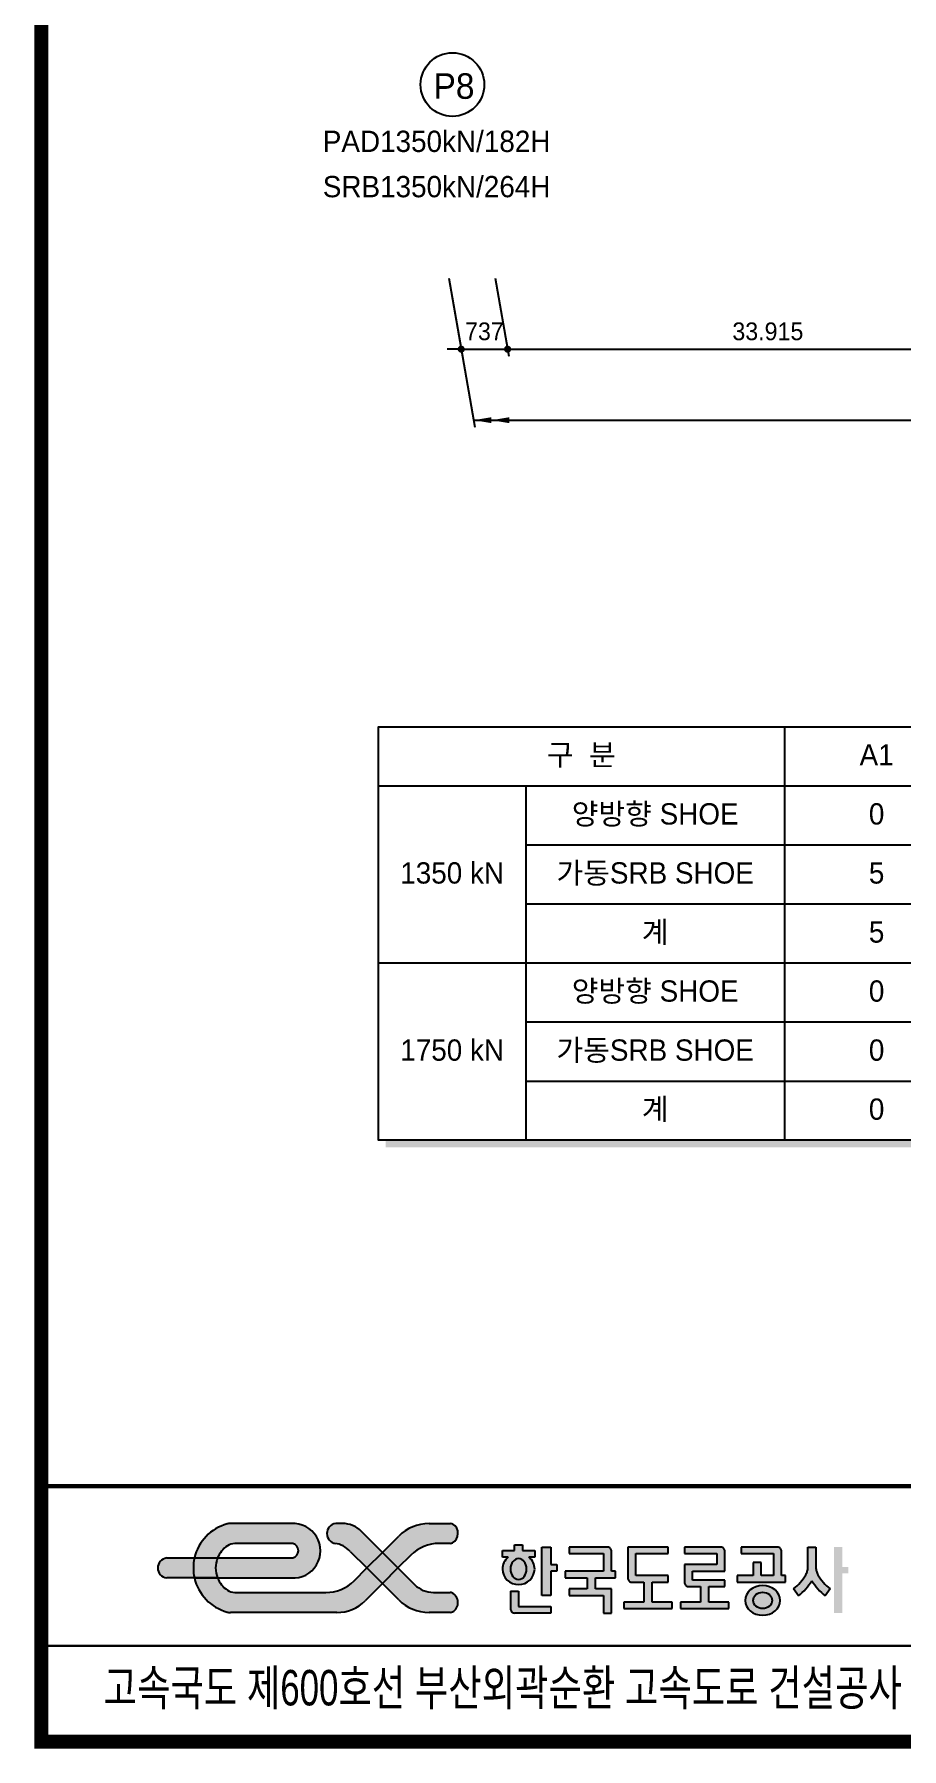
# Model space of a CAD drawing. Header units: feet. Extents: x 0 to 841000, y 0 to 594000.
# Drawn here: x 24000 to 146206, y 19000 to 260548 of the extents above; entities that cross this region are included whole.
import ezdxf
from ezdxf.enums import TextEntityAlignment as Align

# ---------------------------------------------------------------- set-up
doc = ezdxf.new("R2010")
doc.units = ezdxf.units.FT
doc.header["$LTSCALE"] = 150
doc.header["$MEASUREMENT"] = 0
for name, color, linetype in [('CS-DIMS', 1, 'CONTINUOUS'), ('CS-TABL-LIN2', 1, 'CONTINUOUS'), ('CS-TEXT', 3, 'CONTINUOUS'), ('CX-BORD', 3, 'CONTINUOUS'), ('CX-BORD-LIN1', 4, 'CONTINUOUS'), ('CX-BORD-LIN2', 3, 'CONTINUOUS'), ('CX-BORD-TEX2', 7, 'CONTINUOUS'), ('CX-BORD-TEX3', 6, 'CONTINUOUS'), ('CX-MISC', 2, 'CONTINUOUS')]:
    doc.layers.add(name, color=color, linetype=linetype)
doc.styles.add('A_STANDARD', font='')
doc.styles.add('TB_TEXT', font='')
doc.styles.add('TB_WBTXT', font='')
doc.styles.add('TB_WMTXT', font='')
doc.styles.get('A_STANDARD').set_extended_font_data('Dotum')
doc.styles.get('TB_TEXT').set_extended_font_data('Dotum')
doc.styles.get('TB_WBTXT').set_extended_font_data('Dotum')
doc.styles.get('TB_WMTXT').set_extended_font_data('DotumChe')

# ---------------------------------------------------------------- blocks, each defined once
blk = doc.blocks.new('CXBLKA1-KHCA')
at = {"layer": 'CX-MISC'}
h = blk.add_hatch(color=256, dxfattribs=at)
edge = h.paths.add_edge_path()
edge.add_line((56.04424772290077, 27.93133146495542), (57.61546387375711, 27.93133146495542))
edge.add_ellipse((57.61546387375711, 28.55799813162242), major_axis=(-0.4431202495431684, 0.4431202495431684), ratio=0.9999999999949379, start_angle=134.999999999855, end_angle=164.8045409301766)
edge.add_ellipse((57.16878247306159, 29.33780450898952), major_axis=(-1.078581601597997, 1.078581601597997), ratio=0.9999999999996754, start_angle=164.804540930055, end_angle=283.2961631315657)
edge.add_ellipse((57.64106351978262, 30.10237816322855), major_axis=(0.4431202495672971, 0.4431202495672971), ratio=0.9999999999927172, start_angle=13.29616313146911, end_angle=45.00000001085242)
edge.add_line((57.64106351966621, 30.7290448299283), (54.61103872066451, 30.7290448299283))
edge.add_ellipse((54.61103872066451, 24.71304482992959), major_axis=(-4.25395439561271, 4.25395439561271), ratio=0.9999999999994106, start_angle=-45.00000000001688, end_angle=-6.12448000000361e-11)
edge.add_line((50.35708432505636, 28.96699922554685), (48.04579659611045, 26.65571149659549))
edge.add_line((48.04579659611045, 26.65571149659549), (50.23912992943953, 24.46237816326187))
edge.add_line((50.23912992943953, 24.46237816326187), (52.05616547702085, 26.27941371084866))
edge.add_ellipse((56.04424772290077, 22.29133146495691), major_axis=(-3.988082245885835, 3.988082245885834), ratio=0.9999999999999382, start_angle=314.99999999999824, end_angle=359.9999999999151, ccw=False)
edge = h.paths.add_edge_path()
edge.add_line((48.04579659611045, 22.26904482992917), (45.85246326278138, 24.46237816326187))
edge.add_line((45.85246326278138, 24.46237816326187), (44.05771435023052, 22.66762925070556))
edge.add_ellipse((40.0696321043506, 26.6557114965964), major_axis=(3.988082245886686, 3.988082245886686), ratio=0.9999999999996722, start_angle=225.0000000000094, end_angle=269.9999999999216, ccw=False)
edge.add_line((40.0696321043506, 21.01571149659698), (27.25677601751522, 21.01571149659607))
edge.add_ellipse((27.2567760173406, 22.89571149665166), major_axis=(1.329360748670073, 1.329360748670073), ratio=0.9999999999989913, start_angle=190.884066846458, end_angle=225.0000000053508, ccw=False)
edge.add_ellipse((28.31812459054345, 24.46237816326096), major_axis=(2.667438705685717, 2.667438705685717), ratio=0.9999999999950968, start_angle=156.948589529692, end_angle=190.8840668465377, ccw=False)
edge.add_line((24.81921640410292, 23.05237816326202), (21.56912992950674, 23.05237816326202))
edge.add_ellipse((27.83579659616226, 24.46237816326187), major_axis=(4.541982557818383, 4.541982557818383), ratio=0.9999999999992272, start_angle=147.6803834918204, end_angle=209.9098148205802)
edge.add_ellipse((26.6529892013059, 20.07571149659647), major_axis=(-1.329360748640407, 1.329360748640407), ratio=0.9999999999982582, start_angle=119.9098148204439, end_angle=134.9999999999501)
edge.add_line((26.6529892013059, 18.19571149659636), (41.63629877100902, 18.19571149659727))
edge.add_ellipse((41.63629877100902, 23.83571149659578), major_axis=(-3.988082245885834, 3.988082245885834), ratio=0.9999999999999382, start_angle=134.9999999999982, end_angle=179.999999999915)
edge.add_line((45.62438101688893, 19.84762925070403), (48.04579659611045, 22.26904482992917))
edge = h.paths.add_edge_path()
edge.add_line((21.56912992950674, 25.87237816326173), (17.65246326284978, 25.87237816326173))
edge.add_ellipse((17.81892159618292, 24.46237816326187), major_axis=(1.003944315369723, 1.003944315369723), ratio=0.9999999999999999, start_angle=51.73292132685251, end_angle=218.2670786731475)
edge.add_line((17.65246326284978, 23.05237816326202), (21.56912992950674, 23.05237816326202))
edge.add_ellipse((27.83579659616226, 24.46237816326187), major_axis=(4.541982557845053, 4.541982557845053), ratio=0.9999999999999998, start_angle=122.31961650815961, end_angle=147.6803834918404, ccw=False)
edge = h.paths.add_edge_path()
edge.add_line((27.2567760173406, 27.90904482992859), (35.27144062295702, 27.9090448299295))
edge.add_ellipse((35.27144062296428, 27.28237816326249), major_axis=(0.4431202495315551, 0.4431202495315551), ratio=0.9999999999855645, start_angle=391.8230823376699, end_angle=405.0000000010788, ccw=False)
edge.add_ellipse((35.17974248820246, 26.89071149659607), major_axis=(0.7275594571922337, 0.7275594571922337), ratio=0.9999999999985537, start_angle=238.1769176617756, end_angle=391.8230823374751, ccw=False)
edge.add_ellipse((35.27144062295702, 26.49904482992873), major_axis=(-0.4431202495328916, 0.4431202495328916), ratio=0.9999999999863544, start_angle=134.9999999996091, end_angle=148.1769176616647, ccw=False)
edge.add_line((35.27144062295702, 25.87237816326173), (24.81921640409564, 25.87237816326264))
edge.add_ellipse((28.31812459053617, 24.4623781632637), major_axis=(-2.667438705689142, 2.667438705689142), ratio=0.9999999999978096, start_angle=23.05141047025193, end_angle=66.94858952991822)
edge.add_line((24.81921640410292, 23.05237816326202), (35.19912992947502, 23.05237816326202))
edge.add_ellipse((35.46532712107728, 26.89071149659516), major_axis=(2.720630783714165, 2.720630783714165), ratio=0.9999999999982916, start_angle=221.0327590330071, end_angle=408.9672409670906)
edge.add_line((35.19912992947502, 30.72904482992739), (26.6529892013059, 30.72904482992921))
edge.add_ellipse((26.6529892013059, 28.84904482994365), major_axis=(-1.329360748605781, 1.329360748605781), ratio=0.9999999999960896, start_angle=-45.00000000011202, end_angle=-29.90981482067529)
edge.add_ellipse((27.83579659616226, 24.46237816326187), major_axis=(4.541982557820338, 4.541982557820338), ratio=0.9999999999990424, start_angle=60.09018517939781, end_angle=122.3196165081268)
edge.add_line((21.56912992950674, 25.87237816326264), (24.81921640409564, 25.87237816326264))
edge.add_ellipse((28.31812459053617, 24.4623781632637), major_axis=(2.667438705686088, 2.667438705686088), ratio=0.9999999999984732, start_angle=79.11593315331669, end_angle=113.05141047017531, ccw=False)
edge.add_ellipse((27.2567760173406, 26.029044829873), major_axis=(-1.329360748668548, 1.329360748668548), ratio=0.9999999999979728, start_angle=314.9999999999419, end_angle=349.1159331532855, ccw=False)
h = blk.add_hatch(color=256, dxfattribs=at)
edge = h.paths.add_edge_path()
edge.add_ellipse((42.41502026826493, 26.96904482992899), major_axis=(2.658721497260558, 2.658721497260557), ratio=0.9999999999992438, start_angle=0, end_angle=45.00000000002166)
edge.add_line((42.41502026826493, 30.7290448299283), (41.46579659612325, 30.7290448299283))
edge.add_ellipse((41.66047048536711, 29.31904482992845), major_axis=(1.006478495336642, 1.006478495336642), ratio=0.9999999999999616, start_angle=52.8609348115363, end_angle=212.1473483523197)
edge.add_ellipse((40.8912345921126, 24.41566484108729), major_axis=(2.506468738739473, 2.506468738739473), ratio=0.9999999999991552, start_angle=357.44190675137946, end_angle=397.66398164001754, ccw=False)
edge.add_line((43.50707509885978, 26.80776632718984), (45.85246326278138, 24.46237816326187))
edge.add_line((45.85246326278138, 24.46237816326187), (48.04579659611045, 26.65571149659549))
edge.add_line((48.04579659611045, 26.65571149659549), (45.07374176552548, 29.62776632718955))
edge = h.paths.add_edge_path()
edge.add_line((52.58451809336111, 22.11698999933573), (50.23912992943953, 24.46237816326187))
edge.add_line((50.23912992943953, 24.46237816326187), (48.04579659611045, 22.26904482992917))
edge.add_line((48.04579659611045, 22.26904482992917), (50.35708432505636, 19.9577571009769))
edge.add_ellipse((54.61103872066451, 24.21171149659507), major_axis=(-4.25395439562013, 4.25395439562013), ratio=0.9999999999983621, start_angle=90.00000000006735, end_angle=134.9999999999531)
edge.add_line((54.61103872066451, 18.19571149659545), (57.6174765032265, 18.19571149659454))
edge.add_ellipse((57.6174765032265, 18.82237816326155), major_axis=(-0.4431202495438158, 0.4431202495438158), ratio=0.9999999999965506, start_angle=134.9999999999011, end_angle=164.4515525986709)
edge.add_ellipse((57.18222826200508, 19.59319687175606), major_axis=(-1.069060547357252, 1.069060547357252), ratio=0.9999999999988124, start_angle=164.4515525986423, end_angle=289.0330268920438)
edge.add_ellipse((57.56982152862474, 20.38904482995908), major_axis=(0.4431202495182848, 0.4431202495182848), ratio=0.9999999999961949, start_angle=19.03302689243896, end_angle=44.99999998880001)
edge.add_line((57.56982152874843, 21.01571149659698), (55.24323959061439, 21.01571149659698))
edge.add_ellipse((55.24323959061439, 24.77571149659629), major_axis=(2.658721497256919, 2.658721497256919), ratio=0.9999999999983884, start_angle=180.0000000000784, end_angle=225.0000000000462, ccw=False)
h = blk.add_hatch(color=256, dxfattribs=at)
h.paths.add_polyline_path([(48.04579659611045, 26.65571149659549), (45.85246326278138, 24.46237816326187), (48.04579659611045, 22.26904482992917), (50.23912992943953, 24.46237816326187)])
edge = h.paths.add_edge_path()
edge.add_line((24.81921640409564, 25.87237816326264), (21.56912992950674, 25.87237816326264))
edge.add_ellipse((27.83579659615498, 24.46237816326187), major_axis=(-4.541982557842104, 4.541982557842108), ratio=0.9999999999999272, start_angle=32.31961650813933, end_angle=57.68038349185654)
edge.add_line((21.56912992950674, 23.05237816326202), (24.81921640410292, 23.05237816326202))
edge.add_ellipse((28.31812459053617, 24.4623781632637), major_axis=(-2.667438705689142, 2.667438705689142), ratio=0.9999999999978096, start_angle=23.05141047025188, end_angle=66.94858952991831, ccw=False)
h = blk.add_hatch(color=256, dxfattribs=at)
edge = h.paths.add_edge_path()
edge.add_line((107.9778740442489, 27.41098282072666), (109.117860862163, 27.41098282072666))
edge.add_line((109.117860862163, 27.41098282072666), (109.117860862163, 24.52625033250946))
edge.add_ellipse((111.1315912850914, 24.52625033250946), major_axis=(1.423922437525125, 1.423922437525125), ratio=0.9999999999877932, start_angle=134.9999999996503, end_angle=150.4083540195587)
edge.add_ellipse((111.0599655308251, 24.50651007661703), major_axis=(-1.371387085788607, 1.371387085788607), ratio=0.9999999999686996, start_angle=60.40835402064291, end_angle=76.40699230373096)
edge.add_ellipse((116.1641243821432, 27.62295700356039), major_axis=(-5.600138617327037, 5.600138617327037), ratio=0.9999999999603056, start_angle=76.40699230384661, end_angle=85.88461907425453)
edge.add_ellipse((116.0788296669634, 27.54911247231588), major_axis=(5.520363297509162, 5.520363297509162), ratio=0.9999999999497108, start_angle=175.8846190738819, end_angle=185.498605573288)
edge.add_line((111.1128377935092, 21.5251813151955), (110.4255190957919, 20.53661067045336))
edge.add_ellipse((116.0592068170954, 27.38744947237696), major_axis=(6.271858960110569, 6.271858960110569), ratio=0.9999999999984392, start_angle=176.3708019332199, end_angle=185.568326765232, ccw=False)
edge.add_ellipse((116.3247234658556, 27.62172626510359), major_axis=(6.522243269682175, 6.522243269682175), ratio=0.9999999999833827, start_angle=167.5283811306355, end_angle=176.3728192081858, ccw=False)
edge.add_ellipse((100.7710222266105, 27.62171815180785), major_axis=(6.522233754792294, 6.522233754792294), ratio=0.9999999999404944, start_angle=273.627174327113, end_angle=282.47162533282375, ccw=False)
edge.add_ellipse((101.0365186565104, 27.38745922995817), major_axis=(-6.271868525785867, 6.271868525785867), ratio=0.9999999999774836, start_angle=174.431680263644, end_angle=183.6291910378794, ccw=False)
edge.add_line((106.67021581062, 20.53661067045426), (105.98289711291, 21.52518131519641))
edge.add_ellipse((101.090721949331, 27.47349182965822), major_axis=(-5.445905609150723, 5.445905609150724), ratio=0.9999999999845044, start_angle=174.4355142587047, end_angle=184.1812610942051)
edge.add_ellipse((100.8448753184711, 27.68631167911566), major_axis=(5.675832480951781, 5.67583248095178), ratio=0.9999999999795373, start_angle=274.178720153324, end_angle=283.5296684689222)
edge.add_ellipse((106.0394556361207, 24.50491430308752), major_axis=(1.368574444784678, 1.368574444784678), ratio=0.9999999999539204, start_angle=283.5764598141616, end_angle=299.6081938609198)
edge.add_ellipse((105.9689990102415, 24.52559349772777), major_axis=(-1.420489234984229, 1.420489234984229), ratio=0.9999999999656235, start_angle=209.5729121827227, end_angle=225.0187337992063)
edge.add_line((107.9778740442489, 24.52625033251037), (107.9778740442489, 27.41098282072666))
edge = h.paths.add_edge_path()
edge.add_ellipse((67.37603770211717, 24.30039487202807), major_axis=(1.50424220867245, 1.50424220867245), ratio=0.9999999999981602, start_angle=315.34468613898633, end_angle=366.80653755705595, ccw=False)
edge.add_ellipse((67.27625962975435, 24.37194503893365), major_axis=(1.575316638757421, 1.575316638757421), ratio=0.9999999999996019, start_angle=223.6390132931491, end_angle=313.4888194230683, ccw=False)
edge.add_ellipse((67.16982707184798, 24.37131007463007), major_axis=(1.574877981142, 1.574877981142), ratio=0.9999999999992725, start_angle=136.495261307601, end_angle=226.3769059759312, ccw=False)
edge.add_ellipse((67.07073309012776, 24.3003556324194), major_axis=(-1.504299073733391, 1.504299073733391), ratio=0.9999999999999032, start_angle=-6.805493754840825, end_angle=44.65427005874159, ccw=False)
edge.add_line((65.75529128406197, 25.97231384401597), (64.94337166810874, 25.97231384401597))
edge.add_line((64.94337166810874, 25.97231384401597), (64.94337166810874, 26.94631428081642))
edge.add_line((64.94337166810874, 26.94631428081642), (66.65335189498, 26.94631428081642))
edge.add_line((66.65335189498, 26.94631428081642), (66.65335189498, 27.72076184733409))
edge.add_line((66.65335189498, 27.72076184733409), (67.79333871288691, 27.72076184733409))
edge.add_line((67.79333871288691, 27.72076184733409), (67.79333871288691, 26.94631428081642))
edge.add_line((67.79333871288691, 26.94631428081642), (69.50331893975817, 26.94631428081642))
edge.add_line((69.50331893975817, 26.94631428081642), (69.50331893975817, 25.97231384401597))
edge.add_line((69.50331893975817, 25.97231384401597), (68.69139932380494, 25.97231384401597))
h.paths.add_polyline_path([(113.6778081338052, 24.62297158126525), (113.6778081338052, 23.69363450144387), (112.8228180203732, 23.69363450144387), (112.8228180203732, 18.11761202251831), (111.682831202459, 18.11761202251831), (111.682831202459, 27.41098282072666), (112.8228180203732, 27.41098282072666), (112.8228180203732, 24.62297158126525)])
edge = h.paths.add_edge_path()
edge.add_line((98.5729827964824, 27.41098282072575), (98.5729827964824, 26.48164574090619))
edge.add_line((98.5729827964824, 26.48164574090619), (103.1329300681318, 26.48164574090619))
edge.add_line((103.1329300681318, 26.48164574090619), (103.1329300681318, 23.38385547483825))
edge.add_line((103.1329300681318, 23.38385547483825), (101.4229498412605, 23.38385547483644))
edge.add_line((101.4229498412605, 23.38385547483644), (101.4229498412605, 25.24252963447829))
edge.add_line((101.4229498412605, 25.24252963447829), (100.2829630233536, 25.24252963447829))
edge.add_line((100.2829630233536, 25.24252963447829), (100.2829630233536, 23.38385547483735))
edge.add_line((100.2829630233536, 23.38385547483735), (98.00298938753257, 23.38385547483735))
edge.add_line((98.00298938753257, 23.38385547483735), (98.00298938753257, 22.45451839501597))
edge.add_line((98.00298938753257, 22.45451839501597), (104.8429102949958, 22.45451839501597))
edge.add_line((104.8429102949958, 22.45451839501597), (104.8429102949958, 23.38385547483825))
edge.add_line((104.8429102949958, 23.38385547483825), (104.2729168860387, 23.38385547483825))
edge.add_line((104.2729168860387, 23.38385547483825), (104.2729168860387, 26.79142476751271))
edge.add_ellipse((103.6138801427878, 26.79142476751362), major_axis=(0.4660093502033605, 0.4660093502033605), ratio=0.9999999999954137, start_angle=314.9999999998686, end_angle=355.6008038990803)
edge.add_ellipse((103.6996937893345, 26.86497804669138), major_axis=(0.3860904325082848, 0.3860904325082848), ratio=0.9999999999834801, start_angle=355.6008038994669, end_angle=404.6610921225159)
edge.add_line((103.7029234770889, 27.41098282072666), (98.5729827964824, 27.41098282072757))
edge = h.paths.add_edge_path()
edge.add_line((90.59307507111227, 27.41098282072666), (90.59307507111227, 26.48164574090528))
edge.add_line((90.59307507111227, 26.48164574090528), (95.1530223427544, 26.48164574090528))
edge.add_line((95.1530223427544, 26.48164574090528), (95.1530223427544, 24.93275060787177))
edge.add_line((95.1530223427544, 24.93275060787177), (90.59307507111227, 24.93275060787177))
edge.add_line((90.59307507111227, 24.93275060787177), (90.59307507111227, 22.45451839501506))
edge.add_ellipse((91.25211181435587, 22.45451839501506), major_axis=(-0.4660093502088448, 0.4660093502088448), ratio=0.9999999999913296, start_angle=45.00000000024838, end_angle=85.60080389913834)
edge.add_ellipse((91.16629816781644, 22.38096511583639), major_axis=(-0.3860904325117341, 0.3860904325117342), ratio=0.9999999999975614, start_angle=85.60080389898076, end_angle=134.6610921219728)
edge.add_line((91.16306848006208, 21.83496034180111), (92.8730487069333, 21.83496034180111))
edge.add_line((92.8730487069333, 21.83496034180111), (92.8730487069333, 19.66650715555546))
edge.add_line((92.8730487069333, 19.66650715555546), (90.02308166215516, 19.66650715555546))
edge.add_line((90.02308166215516, 19.66650715555546), (90.02308166215516, 18.73717007573317))
edge.add_line((90.02308166215516, 18.73717007573317), (96.8630025696184, 18.73717007573317))
edge.add_line((96.8630025696184, 18.73717007573317), (96.8630025696184, 19.66650715555455))
edge.add_line((96.8630025696184, 19.66650715555455), (94.01303552484023, 19.66650715555637))
edge.add_line((94.01303552484023, 19.66650715555637), (94.01303552484023, 21.83496034180111))
edge.add_line((94.01303552484023, 21.83496034180111), (96.29300916066131, 21.83496034180202))
edge.add_line((96.29300916066131, 21.83496034180202), (96.29300916066131, 22.76429742162249))
edge.add_line((96.29300916066131, 22.76429742162249), (91.73306188901917, 22.7642974216234))
edge.add_line((91.73306188901917, 22.7642974216234), (91.73306188901917, 24.00341352805039))
edge.add_line((91.73306188901917, 24.00341352805039), (96.29300916066131, 24.00341352805039))
edge.add_line((96.29300916066131, 24.00341352805039), (96.29300916066131, 26.79142476751271))
edge.add_ellipse((95.6339724174104, 26.79142476751362), major_axis=(0.4660093502033605, 0.4660093502033605), ratio=0.9999999999954137, start_angle=314.9999999998686, end_angle=355.6008038990803)
edge.add_ellipse((95.71978606395716, 26.86497804669138), major_axis=(0.3860904325082848, 0.3860904325082848), ratio=0.9999999999834801, start_angle=355.6008038994669, end_angle=404.6610921225159)
edge.add_line((95.72301575171151, 27.41098282072666), (90.59307507111227, 27.41098282072666))
edge = h.paths.add_edge_path()
edge.add_line((88.31310143528388, 27.41098282072666), (82.61316734573482, 27.41098282072666))
edge.add_line((82.61316734573482, 27.41098282072666), (82.61316734573482, 23.07407644822901))
edge.add_ellipse((83.27220408897847, 23.07407644822901), major_axis=(-0.4660093502088448, 0.4660093502088448), ratio=0.9999999999913296, start_angle=45.00000000024838, end_angle=85.60080389913834)
edge.add_ellipse((83.186390442439, 23.00052316905125), major_axis=(-0.3860904325121443, 0.3860904325121443), ratio=0.9999999999976674, start_angle=85.60080389905275, end_angle=134.6610921219765)
edge.add_line((83.18316075468464, 22.45451839501506), (84.89314098155592, 22.45451839501506))
edge.add_line((84.89314098155592, 22.45451839501506), (84.89314098155592, 19.66650715555546))
edge.add_line((84.89314098155592, 19.66650715555546), (82.04317393677773, 19.66650715555455))
edge.add_line((82.04317393677773, 19.66650715555455), (82.04317393677773, 18.73717007573317))
edge.add_line((82.04317393677773, 18.73717007573317), (88.88309484424099, 18.73717007573226))
edge.add_line((88.88309484424099, 18.73717007573226), (88.88309484424099, 19.66650715555455))
edge.add_line((88.88309484424099, 19.66650715555455), (86.03312779946282, 19.66650715555546))
edge.add_line((86.03312779946282, 19.66650715555546), (86.03312779946282, 22.45451839501506))
edge.add_line((86.03312779946282, 22.45451839501506), (88.31310143528388, 22.45451839501597))
edge.add_line((88.31310143528388, 22.45451839501597), (88.31310143528388, 23.38385547483644))
edge.add_line((88.31310143528388, 23.38385547483644), (83.75315416364174, 23.38385547483644))
edge.add_line((83.75315416364174, 23.38385547483644), (83.75315416364174, 26.48164574090528))
edge.add_line((83.75315416364174, 26.48164574090528), (88.31310143528388, 26.48164574090619))
edge.add_line((88.31310143528388, 26.48164574090619), (88.31310143528388, 27.41098282072666))
edge = h.paths.add_edge_path()
edge.add_line((79.19320689199958, 18.11761202251831), (80.33319370990648, 18.11761202251831))
edge.add_line((80.33319370990648, 18.11761202251831), (80.33319370990648, 21.52518131519459))
edge.add_line((80.33319370990648, 21.52518131519459), (78.0532200740854, 21.52518131519459))
edge.add_line((78.0532200740854, 21.52518131519459), (78.0532200740854, 23.07407644822901))
edge.add_line((78.0532200740854, 23.07407644822901), (80.90318711886357, 23.07407644822901))
edge.add_line((80.90318711886357, 23.07407644822901), (80.90318711886357, 24.00341352805039))
edge.add_line((80.90318711886357, 24.00341352805039), (80.33319370990648, 24.00341352805039))
edge.add_line((80.33319370990648, 24.00341352805039), (80.33319370990648, 26.79142476751271))
edge.add_ellipse((79.67415696666285, 26.79142476751271), major_axis=(-0.4660093502087288, 0.4660093502087288), ratio=0.9999999999925379, start_angle=225.0000000002138, end_angle=265.6008038991931)
edge.add_ellipse((79.75997061320231, 26.86497804669138), major_axis=(0.3860904325112979, 0.3860904325112978), ratio=0.9999999999972204, start_angle=355.6008038990303, end_angle=404.6610921221223)
edge.add_line((79.76320030095667, 27.41098282072666), (74.34826291587524, 27.41098282072666))
edge.add_line((74.34826291587524, 27.41098282072666), (74.34826291587524, 26.48164574090528))
edge.add_line((74.34826291587524, 26.48164574090528), (79.19320689199958, 26.48164574090619))
edge.add_line((79.19320689199958, 26.48164574090619), (79.19320689199958, 24.00341352805039))
edge.add_line((79.19320689199958, 24.00341352805039), (73.77826950691815, 24.00341352805039))
edge.add_line((73.77826950691815, 24.00341352805039), (73.77826950691815, 23.07407644822992))
edge.add_line((73.77826950691815, 23.07407644822992), (76.9132332561785, 23.07407644822901))
edge.add_line((76.9132332561785, 23.07407644822901), (76.9132332561785, 21.52518131519459))
edge.add_line((76.9132332561785, 21.52518131519459), (74.34826291587524, 21.52518131519459))
edge.add_line((74.34826291587524, 21.52518131519459), (74.34826291587524, 20.59584423537321))
edge.add_line((74.34826291587524, 20.59584423537321), (79.19320689199958, 20.59584423537321))
edge.add_line((79.19320689199958, 20.59584423537321), (79.19320689199958, 18.11761202251831))
edge = h.paths.add_edge_path()
edge.add_line((71.78329257557925, 18.11761202251831), (66.65335189498, 18.11761202251831))
edge.add_ellipse((66.65335189498, 18.65664917758035), major_axis=(-0.3811568276557835, 0.3811568276557835), ratio=0.9999999999994829, start_angle=85.26189602124578, end_angle=134.9999999999852, ccw=False)
edge.add_ellipse((66.75310468680982, 18.74113170977866), major_axis=(0.4735903651952772, 0.4735903651952774), ratio=0.9999999999825416, start_angle=135.3389078773166, end_angle=175.2618960213059, ccw=False)
edge.add_ellipse((275.5659343171647, 19.97628618215926), major_axis=(148.1291412814274, 148.1291412814274), ratio=0.9999999999999856, start_angle=134.6610921221518, end_angle=135.3389078778469, ccw=False)
edge.add_line((66.0833584860229, 21.21540228858806), (67.22334530392982, 21.21540228858806))
edge.add_line((67.22334530392982, 21.21540228858806), (67.22334530392982, 19.04694910233969))
edge.add_line((67.22334530392982, 19.04694910233969), (71.78329257557925, 19.04694910233969))
edge.add_line((71.78329257557925, 19.04694910233969), (71.78329257557925, 18.11761202251831))
edge = h.paths.add_edge_path(flags=16)
edge.add_ellipse((101.6158650624638, 19.89227167121511), major_axis=(-1.333050875015032, 1.8287e-12), ratio=0.8665097612796068, start_angle=9.069672785214081e-11, end_angle=360.0000000000908)
edge = h.paths.add_edge_path()
edge.add_ellipse((101.615865060332, 19.89227167121511), major_axis=(-2.472888854892516, 9.5126e-12), ratio=0.842916442111555, start_angle=-179.9999999997384, end_angle=180.0000000002615, ccw=False)
h.paths.add_polyline_path([(72.63828268901125, 24.93275060787177), (72.63828268901125, 24.00341352805039), (71.78329257557925, 24.00341352805039), (71.78329257557925, 20.59584423537321), (70.50080740542762, 20.59584423537412), (70.50080740542762, 27.41098282072666), (71.78329257557925, 27.41098282072666), (71.78329257557925, 24.93275060787177)])
edge = h.paths.add_edge_path(flags=16)
edge.add_ellipse((67.22334530392982, 24.31319255465782), major_axis=(2.05293e-11, 1.468114939737461), ratio=0.7764969806233551, start_angle=1.031821739161387e-09, end_angle=360.0000000010318, ccw=False)
at = {"layer": 'CX-BORD-LIN1', "const_width": 2}
blk.add_lwpolyline([(796, -2.2737e-12), (0, 0), (0, 553.9999999999997), (795.9999999999997, 553.9999999999997)], close=True, dxfattribs=at)
at = {"layer": 'CX-BORD-LIN1', "const_width": 0.6}
blk.add_lwpolyline([(796, 36.00000000000115), (0, 35.99999999999885)], dxfattribs=at)
at = {"layer": 'CX-BORD-LIN2', "const_width": 0.3}
blk.add_lwpolyline([(130, 13.49999999999942), (0, 13.49999999999922)], dxfattribs=at)
at = {"layer": 'CX-MISC'}
for p, q in [((35.19912992947502, 30.72904482992739), (26.6529892013059, 30.72904482992921)), ((42.41502026826493, 30.7290448299283), (41.46579659612325, 30.7290448299283)), ((48.04579659611045, 26.65571149659549), (45.07374176552548, 29.62776632718955)), ((54.61103872066451, 30.7290448299283), (57.64106351966621, 30.7290448299283)), ((35.27144062295702, 27.9090448299295), (27.25677601733333, 27.90904482992859)), ((43.50707509885978, 26.80776632718984), (45.85246326278138, 24.46237816326187)), ((45.85246326278138, 24.46237816326187), (48.04579659611045, 26.65571149659549)), ((45.85246326278138, 24.46237816326187), (48.04579659611045, 26.65571149659549)), ((48.04579659611045, 26.65571149659549), (50.35708432505636, 28.96699922554685)), ((50.23912992943953, 24.46237816326187), (48.04579659611045, 26.65571149659549)), ((48.04579659611045, 26.65571149659549), (50.23912992943953, 24.46237816326187)), ((57.61546387375711, 27.93133146495542), (56.04424772290077, 27.93133146495542)), ((64.94337166810874, 25.97231384401597), (64.94337166810874, 26.94631428081642)), ((64.94337166810874, 26.94631428081642), (66.65335189498, 26.94631428081642)), ((66.65335189498, 26.94631428081642), (66.65335189498, 27.72076184733409)), ((66.65335189498, 27.72076184733409), (67.79333871288691, 27.72076184733409)), ((67.79333871288691, 27.72076184733409), (67.79333871288691, 26.94631428081642)), ((67.79333871288691, 26.94631428081642), (69.50331893975817, 26.94631428081642)), ((69.50331893975817, 26.94631428081642), (69.50331893975817, 25.97231384401597)), ((70.50080740542762, 20.59584423537412), (70.50080740542762, 27.41098282072666)), ((70.50080740542762, 27.41098282072666), (71.78329257557925, 27.41098282072666)), ((71.78329257557925, 27.41098282072666), (71.78329257557925, 24.93275060787177)), ((79.76320030095667, 27.41098282072666), (74.34826291587524, 27.41098282072666)), ((74.34826291587524, 27.41098282072666), (74.34826291587524, 26.48164574090528)), ((80.33319370990648, 24.00341352805039), (80.33319370990648, 26.79142476751271)), ((88.31310143528388, 27.41098282072666), (82.61316734573482, 27.41098282072666)), ((82.61316734573482, 27.41098282072666), (82.61316734573482, 23.07407644822901)), ((88.31310143528388, 26.48164574090619), (88.31310143528388, 27.41098282072666)), ((90.59307507111227, 27.41098282072666), (90.59307507111227, 26.48164574090528)), ((95.72301575171151, 27.41098282072666), (90.59307507111227, 27.41098282072666)), ((96.29300916066131, 24.00341352805039), (96.29300916066131, 26.79142476751271)), ((98.5729827964824, 27.41098282072575), (98.5729827964824, 26.48164574090619)), ((103.7029234770889, 27.41098282072666), (98.5729827964824, 27.41098282072757)), ((104.2729168860387, 23.38385547483825), (104.2729168860387, 26.79142476751271)), ((107.9778740442489, 27.41098282072666), (109.117860862163, 27.41098282072666)), ((107.9778740442489, 24.52625033251037), (107.9778740442489, 27.41098282072666)), ((109.117860862163, 27.41098282072666), (109.117860862163, 24.52625033250946)), ((17.65246326284978, 25.87237816326173), (21.56912992950674, 25.87237816326173)), ((21.56912992950674, 25.87237816326264), (24.81921640409564, 25.87237816326264)), ((21.56912992950674, 25.87237816326264), (24.81921640409564, 25.87237816326264)), ((24.81921640409564, 25.87237816326264), (35.27144062295702, 25.87237816326173)), ((44.05771435023052, 22.66762925070556), (45.85246326278138, 24.46237816326187)), ((45.85246326278138, 24.46237816326187), (48.04579659611045, 22.26904482992917)), ((48.04579659611045, 22.26904482992917), (45.85246326278138, 24.46237816326187)), ((48.04579659611045, 22.26904482992917), (50.23912992943953, 24.46237816326187)), ((50.23912992943953, 24.46237816326187), (48.04579659611045, 22.26904482992917)), ((52.05616547702085, 26.27941371084866), (50.23912992943953, 24.46237816326187)), ((50.23912992943953, 24.46237816326187), (52.58451809336111, 22.11698999933573)), ((65.75529128406197, 25.97231384401597), (64.94337166810874, 25.97231384401597)), ((69.50331893975817, 25.97231384401597), (68.69139932380494, 25.97231384401597)), ((71.78329257557925, 24.93275060787177), (72.63828268901125, 24.93275060787177)), ((72.63828268901125, 24.93275060787177), (72.63828268901125, 24.00341352805039)), ((74.34826291587524, 26.48164574090528), (79.19320689199958, 26.48164574090619)), ((79.19320689199958, 26.48164574090619), (79.19320689199958, 24.00341352805039)), ((83.75315416364174, 23.38385547483644), (83.75315416364174, 26.48164574090528)), ((83.75315416364174, 26.48164574090528), (88.31310143528388, 26.48164574090619)), ((90.59307507111227, 26.48164574090528), (95.1530223427544, 26.48164574090528)), ((95.1530223427544, 24.93275060787177), (90.59307507111227, 24.93275060787177)), ((90.59307507111227, 24.93275060787177), (90.59307507111227, 22.45451839501506)), ((95.1530223427544, 26.48164574090528), (95.1530223427544, 24.93275060787177)), ((98.5729827964824, 26.48164574090619), (103.1329300681318, 26.48164574090619)), ((101.4229498412605, 25.24252963447829), (100.2829630233536, 25.24252963447829)), ((100.2829630233536, 25.24252963447829), (100.2829630233536, 23.38385547483735)), ((101.4229498412605, 23.38385547483644), (101.4229498412605, 25.24252963447829)), ((103.1329300681318, 26.48164574090619), (103.1329300681318, 23.38385547483825)), ((21.56912992950674, 23.05237816326202), (17.65246326284978, 23.05237816326202)), ((21.56912992950674, 23.05237816326202), (24.81921640410292, 23.05237816326202)), ((24.81921640410292, 23.05237816326202), (21.56912992950674, 23.05237816326202)), ((24.81921640410292, 23.05237816326202), (35.19912992947502, 23.05237816326202)), ((48.04579659611045, 22.26904482992917), (45.62438101688893, 19.84762925070403)), ((50.35708432505636, 19.9577571009769), (48.04579659611045, 22.26904482992917)), ((72.63828268901125, 24.00341352805039), (71.78329257557925, 24.00341352805039)), ((71.78329257557925, 24.00341352805039), (71.78329257557925, 20.59584423537321)), ((79.19320689199958, 24.00341352805039), (73.77826950691815, 24.00341352805039)), ((73.77826950691815, 24.00341352805039), (73.77826950691815, 23.07407644822992)), ((73.77826950691815, 23.07407644822992), (76.9132332561785, 23.07407644822901)), ((76.9132332561785, 23.07407644822901), (76.9132332561785, 21.52518131519459)), ((78.0532200740854, 21.52518131519459), (78.0532200740854, 23.07407644822901)), ((78.0532200740854, 23.07407644822901), (80.90318711886357, 23.07407644822901)), ((80.90318711886357, 24.00341352805039), (80.33319370990648, 24.00341352805039)), ((80.90318711886357, 23.07407644822901), (80.90318711886357, 24.00341352805039)), ((83.18316075468464, 22.45451839501506), (84.89314098155592, 22.45451839501506)), ((88.31310143528388, 23.38385547483644), (83.75315416364174, 23.38385547483644)), ((84.89314098155592, 22.45451839501506), (84.89314098155592, 19.66650715555546)), ((86.03312779946282, 19.66650715555546), (86.03312779946282, 22.45451839501506)), ((86.03312779946282, 22.45451839501506), (88.31310143528388, 22.45451839501597)), ((88.31310143528388, 22.45451839501597), (88.31310143528388, 23.38385547483644)), ((91.16306848006208, 21.83496034180111), (92.8730487069333, 21.83496034180111)), ((91.73306188901917, 22.7642974216234), (91.73306188901917, 24.00341352805039)), ((91.73306188901917, 24.00341352805039), (96.29300916066131, 24.00341352805039)), ((96.29300916066131, 22.76429742162249), (91.73306188901917, 22.7642974216234)), ((92.8730487069333, 21.83496034180111), (92.8730487069333, 19.66650715555546)), ((94.01303552484023, 19.66650715555637), (94.01303552484023, 21.83496034180111)), ((94.01303552484023, 21.83496034180111), (96.29300916066131, 21.83496034180202)), ((96.29300916066131, 21.83496034180202), (96.29300916066131, 22.76429742162249)), ((100.2829630233536, 23.38385547483735), (98.00298938753257, 23.38385547483735)), ((98.00298938753257, 23.38385547483735), (98.00298938753257, 22.45451839501597)), ((98.00298938753257, 22.45451839501597), (104.8429102949958, 22.45451839501597)), ((103.1329300681318, 23.38385547483825), (101.4229498412605, 23.38385547483644)), ((104.8429102949958, 23.38385547483825), (104.2729168860387, 23.38385547483825)), ((104.8429102949958, 22.45451839501597), (104.8429102949958, 23.38385547483825)), ((27.25677601751522, 21.01571149659607), (40.0696321043506, 21.01571149659698)), ((55.24323959061439, 21.01571149659698), (57.56982152874843, 21.01571149659698)), ((66.0833584860229, 21.21540228858806), (67.22334530392982, 21.21540228858806)), ((67.22334530392982, 21.21540228858806), (67.22334530392982, 19.04694910233969)), ((71.78329257557925, 20.59584423537321), (70.50080740542762, 20.59584423537412)), ((76.9132332561785, 21.52518131519459), (74.34826291587524, 21.52518131519459)), ((74.34826291587524, 21.52518131519459), (74.34826291587524, 20.59584423537321)), ((74.34826291587524, 20.59584423537321), (79.19320689199958, 20.59584423537321)), ((80.33319370990648, 21.52518131519459), (78.0532200740854, 21.52518131519459)), ((79.19320689199958, 20.59584423537321), (79.19320689199958, 18.11761202251831)), ((80.33319370990648, 18.11761202251831), (80.33319370990648, 21.52518131519459)), ((84.89314098155592, 19.66650715555546), (82.04317393677773, 19.66650715555455)), ((82.04317393677773, 19.66650715555455), (82.04317393677773, 18.73717007573317)), ((88.88309484424099, 19.66650715555455), (86.03312779946282, 19.66650715555546)), ((88.88309484424099, 18.73717007573226), (88.88309484424099, 19.66650715555455)), ((92.8730487069333, 19.66650715555546), (90.02308166215516, 19.66650715555546)), ((90.02308166215516, 19.66650715555546), (90.02308166215516, 18.73717007573317)), ((96.8630025696184, 19.66650715555455), (94.01303552484023, 19.66650715555637)), ((96.8630025696184, 18.73717007573317), (96.8630025696184, 19.66650715555455)), ((106.67021581062, 20.53661067045426), (105.98289711291, 21.52518131519641)), ((111.1128377935092, 21.5251813151955), (110.4255190957919, 20.53661067045336)), ((41.63629877100902, 18.19571149659727), (26.6529892013059, 18.19571149659636)), ((57.6174765032265, 18.19571149659454), (54.61103872066451, 18.19571149659545)), ((71.78329257557925, 18.11761202251831), (66.65335189498, 18.11761202251831)), ((67.22334530392982, 19.04694910233969), (71.78329257557925, 19.04694910233969)), ((71.78329257557925, 19.04694910233969), (71.78329257557925, 18.11761202251831)), ((79.19320689199958, 18.11761202251831), (80.33319370990648, 18.11761202251831)), ((82.04317393677773, 18.73717007573317), (88.88309484424099, 18.73717007573226)), ((90.02308166215516, 18.73717007573317), (96.8630025696184, 18.73717007573317))]:
    blk.add_line(p, q, dxfattribs=at)
for centre, major_axis, ratio, start_param, end_param in [((27.83579659616226, 24.46237816326187), (4.541982557820337, 4.541982557820337), 0.9999999999990424, 1.048771579513591, 2.134880047843623), ((26.6529892013059, 28.84904482994365), (-1.329360748605781, 1.329360748605781), 0.9999999999960896, -0.7853981633994036, -0.5220247472825812), ((35.46532712107728, 26.89071149659516), (2.720630783714165, 2.720630783714165), 0.9999999999982916, 3.857749399893213, 7.137824887672771), ((41.66047048536711, 29.31904482992845), (1.006478495336071, 1.006478495336071), 1, 0.922597358143378, 3.789791622241311), ((42.41502026826493, 26.96904482992899), (-2.658721497261416, 2.658721497261416), 0.9999999999996769, -1.570796326794896, -0.7853981633976098), ((54.61103872066451, 24.71304482992868), (-4.253954395613162, 4.253954395613163), 0.9999999999994034, -0.7853981633977466, -1.1759e-12), ((57.64106351978262, 30.10237816322855), (0.4431202495650076, 0.4431202495650075), 0.9999999999871535, 0.2320618248676614, 0.7853981635896405), ((57.16878247306159, 29.33780450898952), (-1.07858160159883, 1.07858160159883), 0.9999999999975748, 2.876381861477038, 4.944450805052007), ((28.31812459053617, 24.4623781632637), (-2.667438705682877, 2.667438705682877), 0.9999999999976359, -0.1899628025757196, 0.4023230099346533), ((27.2567760173406, 26.02904482987482), (1.329360748671742, 1.329360748671741), 0.9999999999975312, 0.7853981633057981, 1.380833524126902), ((35.27144062296428, 27.28237816326249), (-0.4431202495422029, 0.4431202495422029), 0.9999999999959933, -1.015378761853963, -0.7853981633878412), ((35.17974248820246, 26.89071149659607), (0.727559457191584, 0.727559457191584), 0.9999999999999998, 4.156971415448768, 6.838602872115509), ((40.8912345921126, 24.41566484108729), (2.506468738739473, 2.506468738739473), 0.9999999999991546, 6.238538157418119, 6.940545796208585), ((56.04424772290077, 22.29133146495691), (-3.988082245885832, 3.988082245885832), 0.9999999999999382, -0.7853981633974793, -1.4824e-12), ((57.61546387375711, 28.55799813162242), (-0.4431202495462952, 0.4431202495462953), 0.9999999999990642, 2.356194490191876, 2.876381861495582), ((79.75997061320231, 26.86497804669138), (0.3860904325112979, 0.3860904325112978), 0.9999999999972204, 6.206404850776769, 7.062668412247122), ((79.67415696666285, 26.79142476751271), (-0.4660093502087288, 0.4660093502087288), 0.9999999999925379, 3.926990816990972, 4.635608523984712), ((95.71978606395716, 26.86497804669138), (0.3860904325082846, 0.3860904325082846), 0.9999999999834801, 6.20640485078439, 7.062668412253992), ((95.6339724174104, 26.79142476751362), (0.4660093502033603, 0.4660093502033603), 0.9999999999954137, 5.497787143779844, 6.206404850777639), ((103.6996937893345, 26.86497804669138), (0.3860904325082846, 0.3860904325082846), 0.9999999999834801, 6.20640485078439, 7.062668412253992), ((103.6138801427878, 26.79142476751362), (0.4660093502033603, 0.4660093502033603), 0.9999999999954137, 5.497787143779844, 6.206404850777639), ((17.81892159618292, 24.46237816326187), (1.003944315369723, 1.003944315369723), 0.9999999999999999, 0.90290980882877, 3.80947917155592), ((27.83579659615498, 24.46237816326187), (-4.541982557841208, 4.541982557841208), 0.9999999999999996, 0.5640837210490491, 1.006712605745847), ((27.83579659616226, 24.46237816326187), (-4.541982557845946, 4.541982557845946), 0.9999999999999268, 0.5640837210491925, 1.006712605745631), ((28.31812459053617, 24.4623781632637), (-2.667438705689142, 2.667438705689142), 0.9999999999978096, 0.4023230099345908, 1.168473316863275), ((28.31812459053617, 24.4623781632637), (-2.667438705689142, 2.667438705689142), 0.9999999999978096, 0.4023230099345908, 1.168473316863275), ((35.27144062295702, 26.49904482992873), (-0.4431202495328915, 0.4431202495328915), 0.999999999986352, 2.35619449018552, 2.586175088652584), ((67.07073309012776, 24.3003556324194), (-1.50429907373339, 1.50429907373339), 0.9999999999999032, -0.1187782732458851, 0.7793640375997613), ((67.16982707184798, 24.37131007463007), (1.574877981142, 1.574877981142), 0.9999999999992725, 2.382291723187657, 3.951022359757627), ((67.27625962975435, 24.37194503893365), (1.575316638757421, 1.575316638757421), 0.9999999999996019, 3.903237117876818, 5.471412067122492), ((67.37603770211717, 24.30039487202807), (1.50424220867245, 1.50424220867245), 0.9999999999981602, 5.503803051793437, 6.401981798210863), ((105.9689990102415, 24.52559349772777), (-1.420489234984229, 1.420489234984229), 0.9999999999656235, 3.657737340581448, 3.9273177834648), ((111.1315912850914, 24.52625033250946), (1.423922437525125, 1.423922437525125), 0.9999999999877932, 2.356194490186241, 2.625121000146549), ((27.83579659616226, 24.46237816326187), (4.541982557818383, 4.541982557818383), 0.9999999999992272, 2.577508932540145, 3.663617400870715), ((28.31812459054345, 24.46237816326096), (2.667438705687086, 2.667438705687086), 0.999999999986212, 2.739269643651023, 3.331555456166034), ((40.0696321043506, 26.6557114965964), (3.988082245886685, 3.988082245886685), 0.9999999999996726, 3.926990816987405, 4.71238898038332), ((55.24323959061439, 24.77571149659629), (2.658721497256919, 2.658721497256919), 0.9999999999983876, 3.141592653591161, 3.926990816988047), ((83.27220408897847, 23.07407644822901), (-0.4660093502088447, 0.4660093502088447), 0.9999999999913295, 0.7853981634017835, 1.494015870393964), ((83.186390442439, 23.00052316905125), (-0.3860904325121443, 0.3860904325121443), 0.9999999999976674, 1.49401587039247, 2.350279431859886), ((91.25211181435587, 22.45451839501506), (-0.4660093502088447, 0.4660093502088447), 0.9999999999913295, 0.7853981634017835, 1.494015870393964), ((91.16629816781644, 22.38096511583639), (-0.386090432511734, 0.3860904325117341), 0.9999999999975614, 1.494015870391213, 2.350279431859823), ((101.090721949331, 27.47349182965822), (-5.445905609150723, 5.445905609150724), 0.9999999999845044, 3.044474056223913, 3.214569426569215), ((100.8448753184711, 27.68631167911566), (5.675832480951781, 5.67583248095178), 0.9999999999795373, 4.785321405579634, 4.948526241870644), ((106.0394556361207, 24.50491430308752), (1.368574444784678, 1.368574444784678), 0.9999999999539204, 4.949342904906508, 5.229149448826512), ((100.7710222266105, 27.62171815180785), (6.522233754792296, 6.522233754792294), 0.999999999940494, 4.77569511493662, 4.930059905517597), ((116.3247234658556, 27.62172626510359), (6.522243269682172, 6.522243269682172), 0.9999999999833843, 2.92392184126553, 3.078286406207539), ((111.0599655308251, 24.50651007661703), (-1.371387085788607, 1.371387085788607), 0.9999999999686996, 1.054324673370573, 1.333553587246072), ((116.1641243821432, 27.62295700356039), (-5.600138617327036, 5.600138617327036), 0.9999999999603056, 1.33355358724809, 1.498969379666865), ((116.0788296669634, 27.54911247231588), (5.520363297509161, 5.520363297509161), 0.9999999999497108, 3.069765706455258, 3.237561425112179), ((27.2567760173406, 22.89571149665166), (-1.329360748670823, 1.329360748670823), 0.9999999999991172, 1.760759129463727, 2.356194490284788), ((41.63629877100902, 23.83571149659578), (-3.988082245885832, 3.988082245885832), 0.9999999999999382, 2.356194490192313, 3.14159265358831), ((54.61103872066451, 24.21171149659507), (-4.25395439562013, 4.25395439562013), 0.9999999999983621, 1.570796326796072, 2.356194490191525), ((57.56982152862474, 20.38904482995908), (0.4431202495168052, 0.4431202495168049), 0.9999999999885886, 0.3321889855474676, 0.7853981632057743), ((57.18222826200508, 19.59319687175606), (-1.069060547356687, 1.069060547356687), 0.9999999999984432, 2.870221052857181, 5.044577966126886), ((275.5659343171647, 19.97628618215926), (-148.1291412814281, 148.1291412814281), 0.9999999999999768, 0.7794831050680698, 0.7913132217268412), ((101.0365186565104, 27.38745922995817), (-6.271868525785865, 6.271868525785868), 0.9999999999774873, 3.044407140386597, 3.204933986384658), ((116.0592068170954, 27.38744947237696), (6.271858960110571, 6.271858960110571), 0.9999999999984442, 3.078251198117464, 3.238778289470015), ((26.6529892013059, 20.07571149659647), (-1.329360748640407, 1.329360748640407), 0.999999999998258, 2.092821074073438, 2.356194490191473), ((57.6174765032265, 18.82237816326155), (0.4431202495508381, 0.4431202495508381), 0.999999999990432, 3.926990816992025, 4.441017379648024), ((66.75310468680982, 18.74113170977866), (0.4735903651952774, 0.4735903651952771), 0.9999999999825425, 2.362109548512462, 3.058897138859736), ((66.65335189498, 18.65664917758035), (-0.3811568276557837, 0.3811568276557837), 0.999999999999482, 1.48810081206379, 2.356194490192085)]:
    blk.add_ellipse(centre, major_axis=major_axis, ratio=ratio, start_param=start_param, end_param=end_param, dxfattribs=at)
at = {"layer": 'CX-MISC', "extrusion": (0, 0, -1)}
for centre, major_axis, ratio, start_param, end_param in [((67.22334530392982, 24.31319255465782), (-3.877110000000001e-11, 1.468114939737461), 0.7764969806233551, 1.570796326815402, 7.853981633994988), ((101.615865060332, 19.89227167121511), (-2.472888854892516, 9.5126e-12), 0.842916442111555, 3.141592653585228, 9.424777960764814)]:
    blk.add_ellipse(centre, major_axis=major_axis, ratio=ratio, start_param=start_param, end_param=end_param, dxfattribs=at)
at = {"layer": 'CX-MISC'}
blk.add_ellipse((101.6158650624638, 19.89227167121511), major_axis=(-1.333050875015032, 1.8287e-12), ratio=0.8665097612796068, dxfattribs=at)
at = {"layer": 'CX-BORD-LIN1', "style": 'TB_TEXT'}
for tag, height, p in [('TR_RNUM5', 3, (285.1051166181959, 32.63656332936301)), ('TR_RDAT5', 3.5, (317.5, 33.00000000000011)), ('TR_DGN5', 3.5, (451.1184542177598, 33.0000000000001)), ('TR_CHK5', 3.5, (491.1184542177598, 33.0000000000001)), ('TR_APP5', 3.5, (531.1184542177597, 33.00000000000032)), ('TR_RNUM4', 3, (285.1051166181959, 26.63656332936284)), ('TR_RDAT4', 3.5, (317.5, 26.99999999999994)), ('TR_DGN4', 3.5, (451.1184542177598, 26.99999999999993)), ('TR_CHK4', 3.5, (491.1184542177598, 26.99999999999993)), ('TR_APP4', 3.5, (531.1184542177597, 27.00000000000015)), ('TR_RNUM3', 3, (285.1051166181959, 20.63656332936395)), ('TR_RDAT3', 3.5, (317.5, 21.00000000000105)), ('TR_DGN3', 3.5, (451.1184542177598, 21.00000000000104)), ('TR_CHK3', 3.5, (491.1184542177598, 21.00000000000104)), ('TR_APP3', 3.5, (531.1184542177597, 21.00000000000126)), ('TR_RNUM2', 3, (285.1051166181959, 14.63656332936395)), ('TR_RDAT2', 3.5, (317.5, 15.00000000000105)), ('TR_DGN2', 3.5, (451.1184542177598, 15.00000000000103)), ('TR_CHK2', 3.5, (491.1184542177598, 15.00000000000103)), ('TR_APP2', 3.5, (531.1184542177597, 15.00000000000126)), ('TR_RNUM1', 3, (285.1051166181959, 8.636563329362843)), ('TR_RDAT1', 3.5, (317.5, 8.999999999999943)), ('TR_DGN1', 3.5, (451.1184542177598, 8.999999999999929)), ('TR_CHK1', 3.5, (491.1184542177598, 8.999999999999929)), ('TR_APP1', 3.5, (531.1184542177597, 9.000000000000156))]:
    blk.add_attdef(tag, text='', height=height, dxfattribs=at).set_placement(p, align=Align.MIDDLE_CENTER)
for tag, p in [('TR_RCON5', (342.3033138082338, 33.00000000000011)), ('TR_RCON4', (342.3033138082338, 26.99999999999994)), ('TR_RCON3', (342.3033138082338, 21.00000000000105)), ('TR_RCON2', (342.3033138082338, 15.00000000000105)), ('TR_RCON1', (342.3033138082338, 8.999999999999943))]:
    blk.add_attdef(tag, text='', height=3.5, dxfattribs=at).set_placement(p, align=Align.MIDDLE_LEFT)
at = {"layer": 'CX-BORD-LIN2', "style": 'TB_TEXT'}
blk.add_attdef('TD_VERSION', text='', height=3, rotation=90, dxfattribs=at).set_placement((800.499999405456, 48.01489921212271), align=Align.MIDDLE_CENTER)
at = {"layer": 'CX-BORD-TEX2', "style": 'TB_WMTXT'}
for tag, height, p in [('TB_CNAME', 5, (15.34476638720093, 531.8324131479244)), ('TB_CSCOP', 4, (16.63456755316178, 523.8324131479244))]:
    blk.add_attdef(tag, text='', height=height, dxfattribs=at).set_placement(p, align=Align.BOTTOM_LEFT)
at = {"layer": 'CX-BORD-TEX2', "style": 'TB_WBTXT'}
for tag, height, p in [('TB_MTITIL', 10, (397.9999999999998, 533.3264135606181)), ('TB_STITL', 7, (397.9999999999998, 518.326413560618))]:
    blk.add_attdef(tag, text='', height=height, dxfattribs=at).set_placement(p, align=Align.MIDDLE_CENTER)
at = {"layer": 'CX-BORD-TEX3', "style": 'TB_TEXT'}
for tag, height, p in [('TD_LNDST', 4.5, (215, 31.49999999999946)), ('TD_DSECT', 4.5, (605.4999999999999, 31.50000000000056)), ('TD_DDIST', 4.5, (654.4999999999999, 31.5000000000007)), ('TD_DNAME_TOP', 4.5, (755, 27.95701132476691)), ('TD_DCOMP', 4.5, (215.0000000000001, 22.58754437093034)), ('TD_CSECT', 4.5, (605.4999999999999, 22.50000000000055)), ('TD_CDIST', 4.5, (654.4999999999999, 22.50000000000063)), ('TD_DNAME_MAIN', 4.5, (755, 21.47309584254916)), ('TD_CCOMP', 4.5, (215.0000000000001, 13.59273296473088)), ('TD_HSCAL', 4.5, (620.8841087955549, 13.74838269424776)), ('TD_VSCAL', 4.5, (656.8614607241562, 13.74838269424776)), ('TD_DNAME_BOT', 3, (755, 15.24894304459829)), ('TD_CNAME', 5, (65, 7.595640316786879)), ('TD_FIELD', 4.5, (180, 5.125020286179691)), ('TD_CSTEP', 4.5, (250.7440000000002, 5.125020286179208)), ('TD_DWGNO', 4.5, (755, 5.001673382306535)), ('TD_DWGCODE', 4.5, (637, 4.790803741701227))]:
    blk.add_attdef(tag, text='', height=height, dxfattribs=at).set_placement(p, align=Align.MIDDLE_CENTER)

msp = doc.modelspace()

# ---------------------------------------------------------------- linework, layer by layer
at = {"layer": 'CS-DIMS', "color": 1}
for p, q in [((82383.95478971372, 226180.3627218071), (84323.55157750683, 215180.3627218071)), ((82383.95478971372, 226180.3627218071), (86086.82138459146, 205180.3627218071)), ((88919.17127396238, 226180.3627218071), (90858.76806175547, 215180.3627218071)), ((88919.17127396238, 226180.3627218071), (90858.76806175547, 215180.3627218071)), ((83147.22459679838, 216180.3627218072), (82147.22459679838, 216180.3627218072)), ((84147.22459679838, 216180.3627218072), (90682.44108104703, 216180.3627218072)), ((91682.44108104699, 216180.3627218072), (92682.44108104699, 216180.3627218072)), ((91682.44108104699, 216180.3627218072), (163012.0245968699, 216180.3627218072)), ((85910.49440388299, 206180.3627218071), (433390.4944038829, 206180.3627218071))]:
    msp.add_line(p, q, dxfattribs=at)
at = {"layer": 'CS-DIMS'}
for p, q in [((84147.22459679838, 216180.3627218072), (83147.22459679838, 216180.3627218072)), ((90682.44108104703, 216180.3627218072), (91682.44108104699, 216180.3627218072)), ((90682.44108104703, 216180.3627218072), (91682.44108104699, 216180.3627218072))]:
    msp.add_line(p, q, dxfattribs=at)
at = {"layer": 'CS-DIMS', "const_width": 500}
for points in [[(83897.22459679838, 216180.3627218072, 1), (84397.22459679838, 216180.3627218072, 1)], [(90932.44108104703, 216180.3627218072, 1), (90432.44108104699, 216180.3627218072, 1)], [(90932.44108104703, 216180.3627218072, 1), (90432.44108104699, 216180.3627218072, 1)]]:
    msp.add_lwpolyline(points, format="xyb", close=True, dxfattribs=at)
at = {"layer": 'CS-DIMS', "color": 7}
msp.add_circle((82911.46252914984, 253461.541047915), 4486.033071899727, dxfattribs=at)
at = {"layer": 'CS-DIMS', "color": 1}
for points in [[(88410.49440388297, 206597.0293884738), (88410.49440388297, 205763.6960551404), (85910.49440388299, 206180.3627218071)], [(90910.4944038831, 206597.0293884738), (90910.4944038831, 205763.6960551404), (88410.4944038831, 206180.3627218071)]]:
    msp.add_solid(points, dxfattribs=at)
at = {"layer": 'CS-TABL-LIN2'}
for p, q in [((129670.4956760974, 162991.1139570996), (129670.4956760974, 154671.1139570996)), ((72470.49567609768, 154671.1139570996), (779670.4956761011, 154671.1139570996)), ((72470.49567609768, 154671.1139570996), (779670.4956761011, 154671.1139570996)), ((93270.49567609768, 154671.1139570996), (93270.49567609768, 104751.1139570996)), ((129670.4956760974, 154671.1139570996), (129670.4956760974, 104751.1139570996)), ((93270.49567609768, 146351.1139570996), (779670.4956761011, 146351.1139570996)), ((93270.49567609768, 138031.1139570996), (779670.4956761011, 138031.1139570996)), ((93270.49567609768, 138031.1139570996), (779670.4956761011, 138031.1139570996)), ((72470.49567609768, 129711.1139570996), (779670.4956761011, 129711.1139570996)), ((93270.49567609768, 121391.1139570996), (779670.4956761011, 121391.1139570996)), ((93270.49567609768, 113071.1139570996), (779670.4956761011, 113071.1139570996))]:
    msp.add_line(p, q, dxfattribs=at)
msp.add_lwpolyline([(72470.49567609768, 154671.1139570996), (72470.49567609768, 162991.1139570996), (779670.4956761011, 162991.1139570996), (779670.4956761011, 104751.1139570996), (72470.49567609768, 104751.1139570996), (72470.49567609768, 154671.1139570996)], dxfattribs=at)
msp.add_solid([(73510.49567609768, 104751.1139570996), (780710.4956761013, 104751.1139570996), (73510.49567609768, 103711.1139570996), (780710.4956761013, 103711.1139570996)], dxfattribs=at)

# ---------------------------------------------------------------- block references
at = {"layer": 'CX-BORD'}
ref = msp.add_blockref('CXBLKA1-KHCA', (25000, 20000.00043027103), dxfattribs=dict(at, xscale=1000, yscale=1000, zscale=1000))
ref.add_attrib('TD_CNAME', '고속국도 제600호선 부산외곽순환 고속도로 건설공사', dxfattribs={"layer": 'CX-BORD-TEX3', "height": 5000.000040781247, "rotation": 5.336085299999999e-09, "style": 'TB_TEXT', "width": 0.75}).set_placement((90000.00053007154, 27595.64080946148), align=Align.MIDDLE_CENTER)

# ---------------------------------------------------------------- texts
at = {"layer": 'CS-DIMS', "color": 3, "char_height": 2500, "attachment_point": 5, "style": 'TB_TEXT'}
for s, insert in [('\\A1;737', (87414.8328389227, 218682.0271692106)), ('\\A1;33.915', (127347.2328389585, 218682.0271692106))]:
    msp.add_mtext(s, dxfattribs=dict(at, insert=insert))
at = {"layer": 'CS-TEXT', "color": 7, "style": 'A_STANDARD'}
for s, height, p in [('P8', 3600, (83132.89916851837, 253256.0055074833)), ('PAD1350kN/182H', 3000, (80681.83533855992, 245466.1645725809)), ('SRB1350kN/264H', 3000, (80681.83533855992, 239086.8781905315))]:
    msp.add_text(s, height=height, dxfattribs=at).set_placement(p, align=Align.MIDDLE_CENTER)
for s, p in [('구  분', (101070.4956760974, 157531.1139570996)), ('A1', (142670.4956760974, 157531.1139570996)), ('양방향 SHOE', (111470.4956760975, 149211.1139570996)), ('0', (142670.4956760974, 149211.1139570996)), ('1350 kN', (82870.4956760977, 140891.1139570996)), ('가동SRB SHOE', (111470.4956760975, 140891.1139570996)), ('5', (142670.4956760974, 140891.1139570996)), ('계', (111470.4956760975, 132571.1139570996)), ('5', (142670.4956760974, 132571.1139570996)), ('양방향 SHOE', (111470.4956760975, 124251.1139570997)), ('0', (142670.4956760974, 124251.1139570996)), ('1750 kN', (82870.4956760977, 115931.1139570996)), ('가동SRB SHOE', (111470.4956760975, 115931.1139570997)), ('0', (142670.4956760974, 115931.1139570996)), ('계', (111470.4956760975, 107611.1139570996)), ('0', (142670.4956760974, 107611.1139570996))]:
    msp.add_text(s, height=3000, dxfattribs=at).set_placement(p, align=Align.CENTER)

doc.saveas('drawing.dxf')
